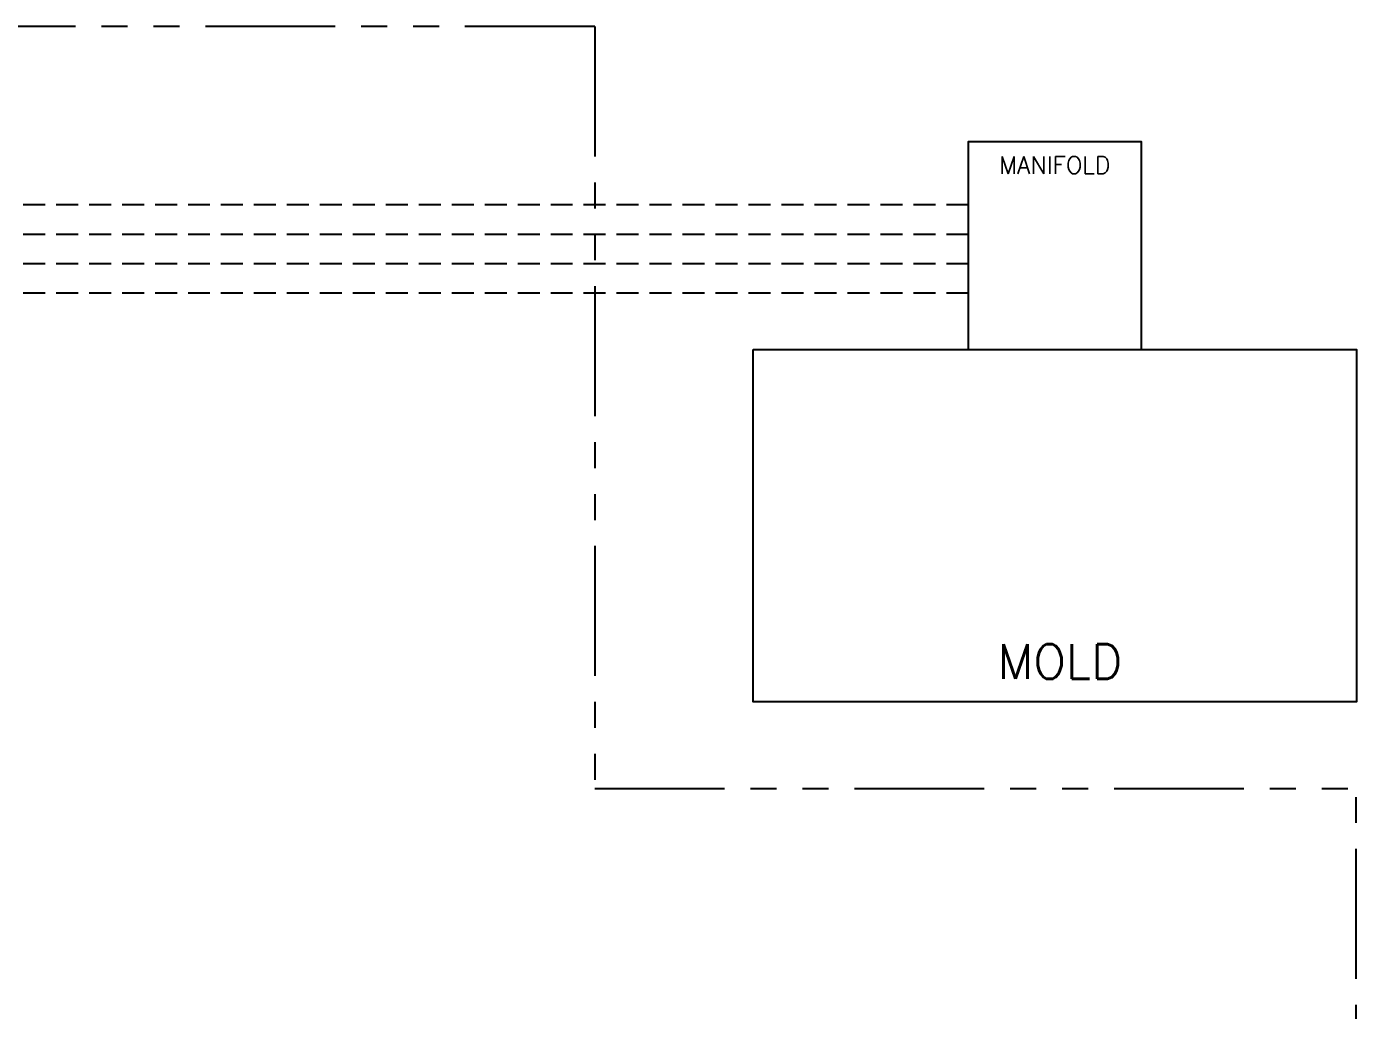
# Model space of a CAD drawing. Header units: millimetres. Extents: x 92843 to 114843, y 2721 to 9158.
# Drawn here: x 111001 to 114843, y 6317 to 9158 of the extents above; entities that cross this region are included whole.
import ezdxf
from ezdxf.enums import TextEntityAlignment as Align

# ---------------------------------------------------------------- set-up
doc = ezdxf.new("R2010")
doc.units = ezdxf.units.MM
doc.header["$LTSCALE"] = 10
doc.linetypes.add('DASHED2', pattern=[9.525, 6.35, -3.175])
doc.linetypes.add('PHANTOM', pattern=[2.5, 1.25, -0.25, 0.25, -0.25, 0.25, -0.25])
doc.layers.add('Layer2', color=7, linetype='Continuous')
doc.styles.get("Standard").update_dxf_attribs({"font": 'txt.shx'})

msp = doc.modelspace()

# ---------------------------------------------------------------- linework, layer by layer
at = {"linetype": 'DASHED2'}
for p, q in [((113721.8, 8643.4), (110095.2, 8643.4)), ((113721.8, 8558.4), (110180.2, 8558.4)), ((113721.8, 8473.4), (110265.2, 8473.4)), ((113721.8, 8388.4), (110350.2, 8388.4))]:
    msp.add_line(p, q, dxfattribs=at)
at = {"color": 8, "linetype": 'PHANTOM', "ltscale": 30}
for points in [[(112642.7, 9158.4), (107842.7, 9158.4), (107842.7, 4158.4), (114842.7, 4158.4), (114842.7, 6958.4)], [(112642.7, 9158.4), (112642.7, 6958.4), (114842.7, 6958.4)]]:
    msp.add_lwpolyline(points, dxfattribs=at)
at = {"color": 4, "ltscale": 2}
msp.add_lwpolyline([(113721.8, 8225.5), (114221.8, 8225.5), (114221.8, 8825.5), (113721.8, 8825.5)], close=True, dxfattribs=at)
at = {"ltscale": 2}
msp.add_lwpolyline([(113100.7, 8225.5), (114842.9, 8225.5), (114842.9, 7208.4), (113100.7, 7208.4)], close=True, dxfattribs=at)

# ---------------------------------------------------------------- texts
at = {"layer": 'Layer2', "color": 4}
msp.add_text('MANIFOLD', height=50, dxfattribs=at).set_placement((113971.8, 8718.5), align=Align.BOTTOM_CENTER)
at = {"layer": 'Layer2'}
msp.add_text('MOLD', height=100, dxfattribs=at).set_placement((114166.6, 7274.7), align=Align.RIGHT)

doc.saveas('drawing.dxf')
